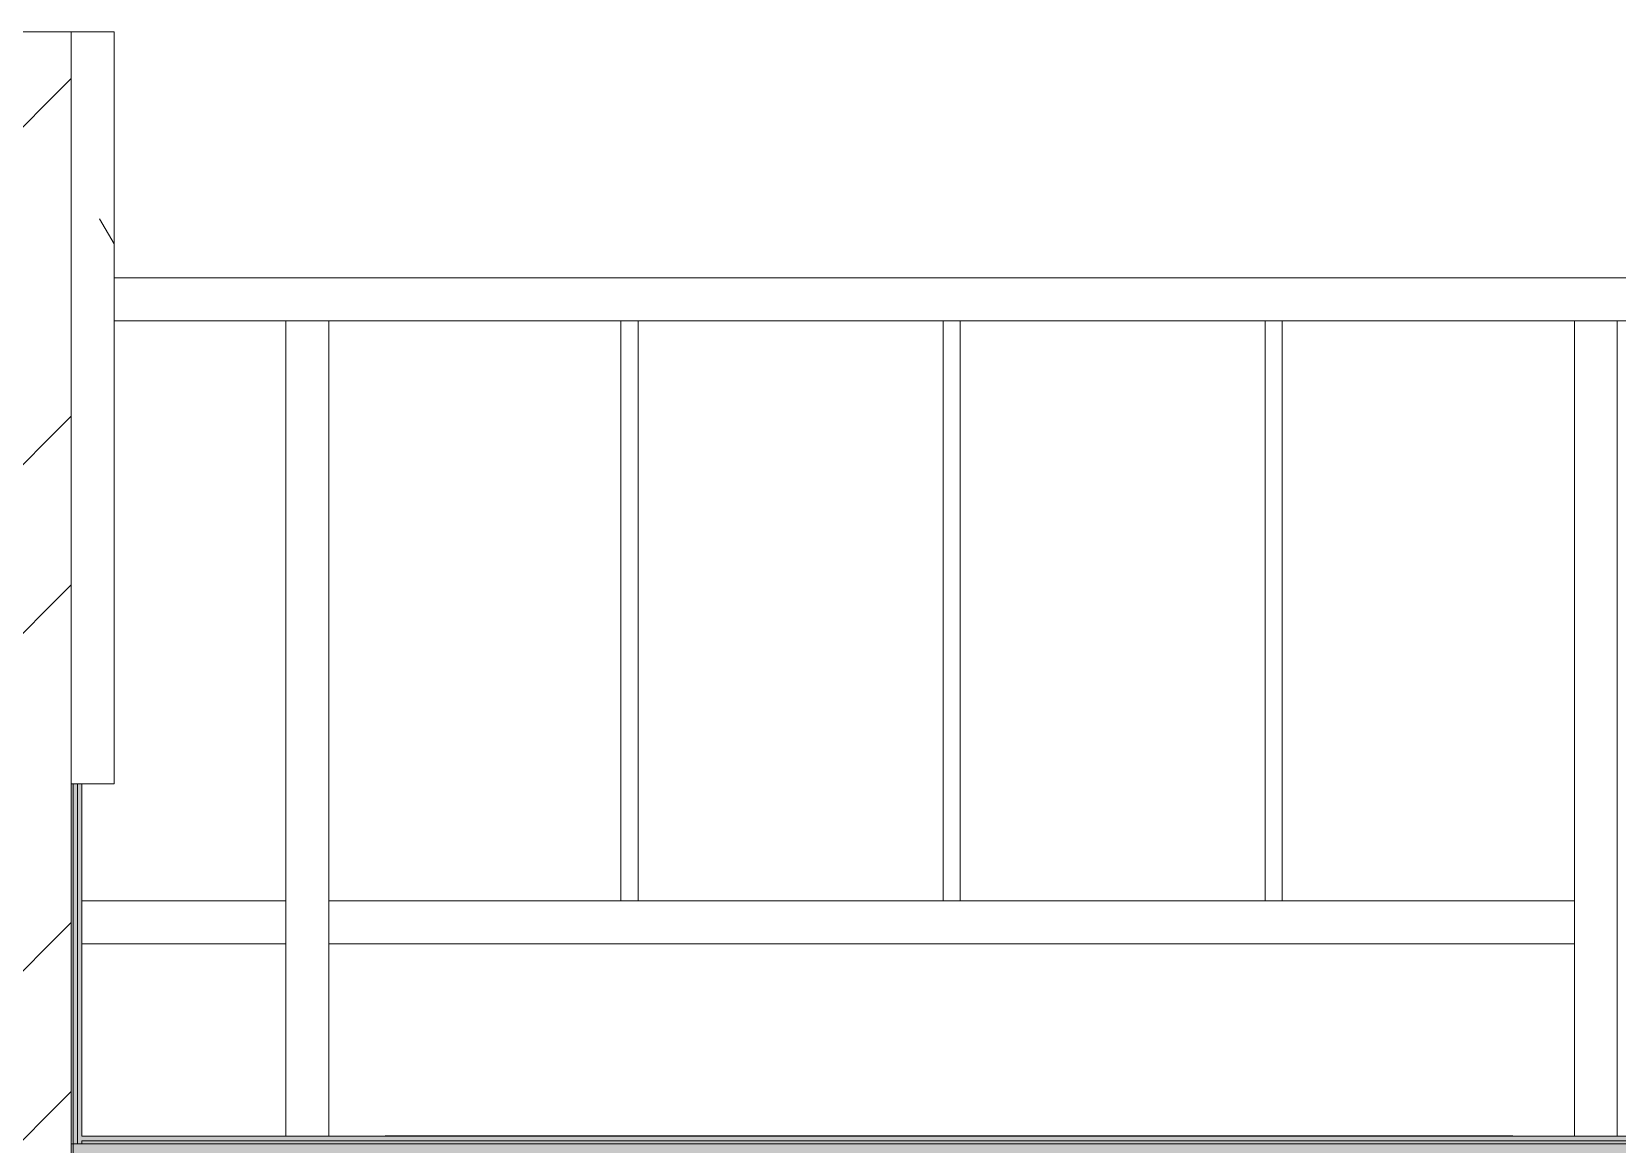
# Model space of a CAD drawing. Header units: millimetres. Extents: x -515342 to 330399, y -224905 to 507333.
# Drawn here: x 113554 to 115031, y 101896 to 102931 of the extents above; entities that cross this region are included whole.
import ezdxf

# ---------------------------------------------------------------- set-up
doc = ezdxf.new("R2010")
doc.units = ezdxf.units.MM
for name, color, linetype, lineweight in [('Витраж', 7, 'Continuous', 0), ('Крыша', 7, 'Continuous', 0), ('Стены внутренние', 7, 'Continuous', 0), ('Стены наружные', 7, 'Continuous', 0), ('Стены несущие', 7, 'Continuous', 0), ('Стены отделка', 7, 'Continuous', 0), ('Стены перегородки', 7, 'Continuous', 0), ('Стены штриховка', 7, 'Continuous', 0)]:
    doc.layers.add(name, color=color, linetype=linetype, lineweight=lineweight)

# ---------------------------------------------------------------- blocks, each defined once
blk = doc.blocks.new('Прямоугольный импост - АР_Импост_40х40 _поручень ограждения на кровле_-V133-О_АР_П_Разрез 1-1')
at = {"layer": 'Витраж'}
for p, q in [((48760, 14671), (48460, 14671)), ((48760, 14631), (48460, 14631))]:
    blk.add_line(p, q, dxfattribs=at)
blk = doc.blocks.new('Прямоугольный импост - АР_Импост_40х40 _поручень ограждения на кровле_-V134-О_АР_П_Разрез 1-1')
at = {"layer": 'Витраж'}
for p, q in [((25660, 14671), (25480, 14671)), ((25660, 14631), (25480, 14631))]:
    blk.add_line(p, q, dxfattribs=at)
blk = doc.blocks.new('Прямоугольный импост - АР_Импост_40х40 _стойка ограждения на кровле_-V136-О_АР_П_Разрез 1-1')
at = {"layer": 'Витраж'}
for p, q in [((48140, 14631), (48180, 14631)), ((48140, 14631), (48140, 14071)), ((48180, 14631), (48180, 14071))]:
    blk.add_line(p, q, dxfattribs=at)
blk = doc.blocks.new('Прямоугольный импост - АР_Импост_16х16 _вертикальное заполнение ограждений_-V135-О_АР_П_Разрез 1-1')
at = {"layer": 'Витраж'}
for p, q in [((48752, 14631), (48752, 14091)), ((48768, 14631), (48768, 14091))]:
    blk.add_line(p, q, dxfattribs=at)
blk = doc.blocks.new('Прямоугольный импост - АР_Импост_40х40 _поручень ограждения на кровле_-V139-О_АР_П_Разрез 1-1')
at = {"layer": 'Витраж'}
for p, q in [((25640, 14091), (25450, 14091)), ((25640, 14091), (25640, 14051)), ((25640, 14051), (25450, 14051))]:
    blk.add_line(p, q, dxfattribs=at)
blk = doc.blocks.new('Прямоугольный импост - АР_Импост_40х40 _поручень ограждения на кровле_-10058581-О_АР_П_Разрез 1-1')
at = {"layer": 'Витраж'}
for p, q in [((480, 14051), (480, 14091)), ((760, 14091), (480, 14091)), ((760, 14051), (480, 14051))]:
    blk.add_line(p, q, dxfattribs=at)
blk = doc.blocks.new('Прямоугольный импост - АР_Импост_40х40 _поручень ограждения на кровле_-10058582-О_АР_П_Разрез 1-1')
at = {"layer": 'Витраж'}
for p, q in [((1060, 14091), (760, 14091)), ((1060, 14051), (760, 14051))]:
    blk.add_line(p, q, dxfattribs=at)
blk = doc.blocks.new('Прямоугольный импост - АР_Импост_40х40 _поручень ограждения на кровле_-10058583-О_АР_П_Разрез 1-1')
at = {"layer": 'Витраж'}
for p, q in [((1640, 14091), (1360, 14091)), ((1640, 14091), (1640, 14051)), ((1640, 14051), (1360, 14051))]:
    blk.add_line(p, q, dxfattribs=at)
blk = doc.blocks.new('Прямоугольный импост - АР_Импост_40х40 _стойка ограждения на кровле_-10058723-О_АР_П_Разрез 1-1')
at = {"layer": 'Витраж'}
for p, q in [((7640, 14071), (7640, 13871.9)), ((7680, 14071), (7680, 13871.9))]:
    blk.add_line(p, q, dxfattribs=at)

msp = doc.modelspace()

# ---------------------------------------------------------------- hatches: boundary and pattern name
at = {"layer": 'Крыша'}
h = msp.add_hatch(color=256, dxfattribs=at)
h.paths.add_polyline_path([(92766.5691, 101899.0924), (113240.5296, 101899.0924), (113240.5296, 101903.2924), (88475.5296, 101903.2924), (88475.5296, 101899.0924), (91109.0364, 101899.0924)])
h.paths.add_polyline_path([(113600.5296, 101899.0924), (137010.5296, 101899.0924), (137010.5296, 101903.2924), (113600.5296, 101903.2924)])
h.paths.add_polyline_path([(143825.5296, 101899.0924), (164420.5296, 101899.0924), (164420.5296, 101903.2924), (143825.5296, 101903.2924)])
h.paths.add_polyline_path([(170670.6057, 101899.0924), (189455.5296, 101899.0924), (189455.5296, 101903.2924), (164780.5296, 101903.2924), (164780.5296, 101899.0924), (169013.073, 101899.0924)])
h.paths.add_polyline_path([(189585.5296, 101899.0924), (189585.5296, 101903.2924), (189475.5296, 101903.2924), (189475.5296, 101899.0924), (189525.0401, 101899.0924)])
h = msp.add_hatch(color=256, dxfattribs=at)
h.paths.add_polyline_path([(88622.7373, 101896.0924), (113240.5296, 101896.0924), (113240.5296, 101899.0924), (88475.5296, 101899.0924), (88475.5296, 101896.0924)])
h.paths.add_polyline_path([(113600.5296, 101896.0924), (137010.5296, 101896.0924), (137010.5296, 101899.0924), (113600.5296, 101899.0924)])
h.paths.add_polyline_path([(143825.5296, 101896.0924), (164420.5296, 101896.0924), (164420.5296, 101899.0924), (143825.5296, 101899.0924)])
h.paths.add_polyline_path([(167355.5403, 101896.0924), (189455.5296, 101896.0924), (189455.5296, 101899.0924), (164780.5296, 101899.0924), (164780.5296, 101896.0924), (165698.0076, 101896.0924)])
h.paths.add_polyline_path([(189475.5296, 101896.0924), (189585.5296, 101896.0924), (189585.5296, 101899.0924), (189475.5296, 101899.0924)])
h = msp.add_hatch(dxfattribs=at)
h.set_pattern_fill('FP_19', color=256, style=0, pattern_type=2)
h.set_pattern_definition([(45, (136801.12, 95610.5), (-114.04925, 114.04925), []), (45, (136915.17, 95610.5), (-114.04925, 114.04925), [201.613, -40.323, 3.353, -36.97])])
h.paths.add_polyline_path([(94424.1018, 101846.0924), (113248.7296, 101846.0924), (113248.7296, 101896.0924), (88455.5296, 101896.0924), (88455.5296, 101846.0924), (92766.5691, 101846.0924)])
h.paths.add_polyline_path([(113592.3296, 101846.0924), (137018.7296, 101846.0924), (137018.7296, 101896.0924), (113592.3296, 101896.0924)])
h.paths.add_polyline_path([(145807.6153, 101846.0924), (164428.7296, 101846.0924), (164428.7296, 101896.0924), (143817.3296, 101896.0924), (143817.3296, 101846.0924), (144150.0826, 101846.0924)])
h.paths.add_polyline_path([(169013.073, 101846.0924), (189585.5296, 101846.0924), (189585.5296, 101896.0924), (164772.3296, 101896.0924), (164772.3296, 101846.0924), (167355.5403, 101846.0924)])
at = {"layer": 'Стены внутренние'}
h = msp.add_hatch(dxfattribs=at)
h.set_pattern_fill('FP_11', color=256, style=0, pattern_type=2)
h.set_pattern_definition([(0, (136801.12, 95610.49), (406.4, 101.6), [33.528, -271.272, 33.528, -271.272, -1625.6]), (0, (136801.12, 95610.49), (406.4, 101.6), [-609.6, 33.528, -576.072, 33.528, -271.272, -711.2]), (0, (136801.12, 95610.49), (406.4, 101.6), [-1524, 33.528, -169.672, 33.528, -474.472]), (120, (136953.52, 95661.29), (-291.1882, 301.15272), [33.528, -271.272, 33.528, -271.272, -1625.6]), (120, (136953.52, 95661.29), (-291.1882, 301.15272), [-609.6, 33.528, -576.072, 33.528, -271.272, -711.2]), (120, (136953.52, 95661.29), (-291.1882, 301.15272), [-1524, 33.528, -169.672, 33.528, -474.472]), (240, (137004.32, 95864.49), (-115.2118, -402.75272), [33.528, -271.272, 33.528, -271.272, -1625.6]), (240, (137004.32, 95864.49), (-115.2118, -402.75272), [-609.6, 33.528, -576.072, 33.528, -271.272, -711.2]), (240, (137004.32, 95864.49), (-115.2118, -402.75272), [-1524, 33.528, -169.672, 33.528, -474.472])])
h.paths.add_polyline_path([(113630.5296, 102231.3929), (113630.5296, 102931.3929), (113590.5296, 102931.3929), (113590.5296, 102231.3929)])
at = {"layer": 'Стены наружные'}
h = msp.add_hatch(dxfattribs=at)
h.set_pattern_fill('FP_18', color=256, style=0, pattern_type=2)
h.set_pattern_definition([(45, (136801.12, 95610.5), (-235.7317, 235.7317), []), (45, (136958.28, 95610.5), (-235.7317, 235.7317), [])])
h.paths.add_polyline_path([(113485.7278, 101537.557), (113590.5296, 101537.557), (113590.5296, 102931.3929), (113470.5296, 102931.3929), (113470.5296, 101537.557)])
for points in [[(113592.3296, 101896.0924), (113596.3296, 101896.0924), (113596.3296, 102231.3929), (113592.3296, 102231.3929), (113592.3296, 101903.2924), (113590.5296, 101903.2924), (113590.5296, 101899.0924)], [(113600.5296, 101896.0924), (113600.5296, 102231.3929), (113596.3296, 102231.3929), (113596.3296, 101896.0924)]]:
    msp.add_hatch(color=256, dxfattribs=at).paths.add_polyline_path(points)
h = msp.add_hatch(color=256, dxfattribs=at)
h.paths.add_polyline_path([(113592.3296, 101896.0924), (113592.3296, 102231.3929), (113590.5296, 102231.3929), (113590.5296, 101899.0924)])
h.paths.add_polyline_path([(113590.5296, 101846.0924), (113592.3296, 101846.0924), (113592.3296, 101896.0924), (113590.5296, 101896.0924)])

# ---------------------------------------------------------------- linework, layer by layer
at = {"layer": 'Крыша'}
for p, q in [((137010.5296, 101903.2924), (113600.5296, 101903.2924)), ((113600.5296, 101899.0924), (137010.5296, 101899.0924)), ((113600.5296, 101899.0924), (113600.5296, 101896.0924)), ((114933.3516, 101903.5929), (113883.0137, 101903.5929)), ((113600.5296, 101896.0924), (137010.5296, 101896.0924))]:
    msp.add_line(p, q, dxfattribs=at)
at = {"layer": 'Стены несущие'}
for p, q in [((113590.5296, 102931.3929), (113470.5296, 102931.3929)), ((113590.5296, 101537.557), (113590.5296, 102931.3929))]:
    msp.add_line(p, q, dxfattribs=at)
at = {"layer": 'Стены отделка'}
for p, q in [((113630.5296, 102931.3929), (113590.5296, 102931.3929)), ((113630.5296, 102231.3929), (113630.5296, 102931.3929)), ((113630.5296, 102231.3929), (113592.3296, 102231.3929)), ((113600.5296, 101903.2924), (113600.5296, 102231.3929))]:
    msp.add_line(p, q, dxfattribs=at)
at = {"layer": 'Стены перегородки'}
for p, q in [((113592.3296, 102231.3929), (113590.5296, 102231.3929)), ((113592.3296, 101846.0924), (113592.3296, 102231.3929)), ((113590.5296, 101896.0924), (113592.3296, 101896.0924))]:
    msp.add_line(p, q, dxfattribs=at)
at = {"layer": 'Стены штриховка'}
for p, q in [((113596.3296, 101896.0924), (113596.3296, 102231.3929)), ((113592.3296, 101896.0924), (113600.5296, 101896.0924))]:
    msp.add_line(p, q, dxfattribs=at)

# ---------------------------------------------------------------- block references
at = {"layer": 'Витраж'}
for name, p in [('Прямоугольный импост - АР_Импост_40х40 _поручень ограждения на кровле_-V134-О_АР_П_Разрез 1-1', (88150.5296, 88031.3929)), ('Прямоугольный импост - АР_Импост_40х40 _поручень ограждения на кровле_-V133-О_АР_П_Разрез 1-1', (65350.5296, 88031.3929)), ('Прямоугольный импост - АР_Импост_40х40 _поручень ограждения на кровле_-V133-О_АР_П_Разрез 1-1', (65650.5296, 88031.3929)), ('Прямоугольный импост - АР_Импост_40х40 _поручень ограждения на кровле_-V133-О_АР_П_Разрез 1-1', (65950.5296, 88031.3929)), ('Прямоугольный импост - АР_Импост_40х40 _поручень ограждения на кровле_-V133-О_АР_П_Разрез 1-1', (66250.5296, 88031.3929)), ('Прямоугольный импост - АР_Импост_40х40 _поручень ограждения на кровле_-V133-О_АР_П_Разрез 1-1', (66550.5296, 88031.3929)), ('Прямоугольный импост - АР_Импост_40х40 _стойка ограждения на кровле_-V136-О_АР_П_Разрез 1-1', (65650.5296, 88031.3929)), ('Прямоугольный импост - АР_Импост_16х16 _вертикальное заполнение ограждений_-V135-О_АР_П_Разрез 1-1', (65350.5296, 88031.3929)), ('Прямоугольный импост - АР_Импост_16х16 _вертикальное заполнение ограждений_-V135-О_АР_П_Разрез 1-1', (65650.5296, 88031.3929)), ('Прямоугольный импост - АР_Импост_16х16 _вертикальное заполнение ограждений_-V135-О_АР_П_Разрез 1-1', (65950.5296, 88031.3929)), ('Прямоугольный импост - АР_Импост_40х40 _стойка ограждения на кровле_-V136-О_АР_П_Разрез 1-1', (66850.5296, 88031.3929)), ('Прямоугольный импост - АР_Импост_40х40 _поручень ограждения на кровле_-V139-О_АР_П_Разрез 1-1', (88150.5296, 88031.3929)), ('Прямоугольный импост - АР_Импост_40х40 _поручень ограждения на кровле_-10058581-О_АР_П_Разрез 1-1', (113350.5296, 88031.3929)), ('Прямоугольный импост - АР_Импост_40х40 _поручень ограждения на кровле_-10058582-О_АР_П_Разрез 1-1', (113350.5296, 88031.3929)), ('Прямоугольный импост - АР_Импост_40х40 _поручень ограждения на кровле_-10058582-О_АР_П_Разрез 1-1', (113650.5296, 88031.3929)), ('Прямоугольный импост - АР_Импост_40х40 _поручень ограждения на кровле_-10058583-О_АР_П_Разрез 1-1', (113350.5296, 88031.3929)), ('Прямоугольный импост - АР_Импост_40х40 _стойка ограждения на кровле_-10058723-О_АР_П_Разрез 1-1', (106150.5296, 88031.3929)), ('Прямоугольный импост - АР_Импост_40х40 _стойка ограждения на кровле_-10058723-О_АР_П_Разрез 1-1', (107350.5296, 88031.3929))]:
    msp.add_blockref(name, p, dxfattribs=at)

doc.saveas('drawing.dxf')
